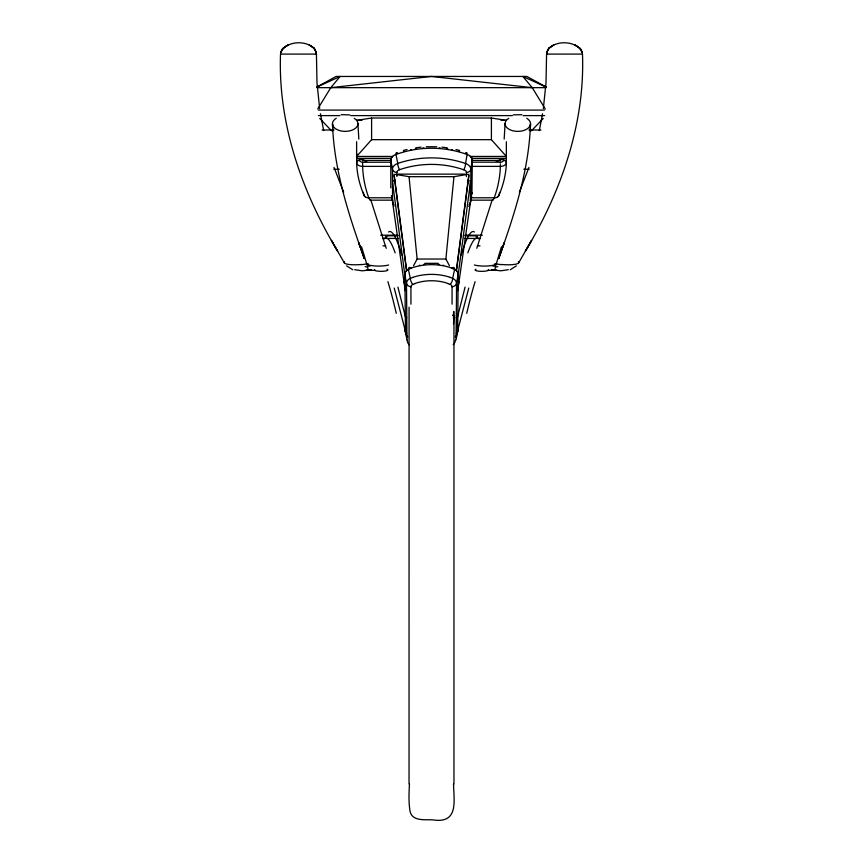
<?xml version="1.0" encoding="UTF-8"?>
<svg xmlns="http://www.w3.org/2000/svg" width="863" height="863" viewBox="0 0 863 863"><rect width="100%" height="100%" fill="white"/><g stroke="black" fill="none" stroke-linecap="round" stroke-linejoin="round"><path stroke-width="1.29" d="M359.623 158.533L359.623 160.378A2.977 1.791 0 0 0 362.611 162.168L362.643 166.376A153.474 122.492 0 0 0 368.76 197.778L391.748 197.789M452.072 286.71L452.061 304.175M500.389 163.204L500.389 162.179A2.977 1.791 0 0 0 503.366 160.378L503.377 158.533M319.666 108.598L316.991 82.967L316.43 54.099L280.518 54.089C277.929 123.97 301.996 192.018 337.638 251.252L331.424 240.389L344.391 262.956M453.96 311.414L453.55 323.949M455.233 336.915A6.009 4.261 -0.2 0 0 456.624 334.92L456.894 318.566A6.052 4.293 0 0 0 456.3 317.293M500.378 164.617L500.357 166.376A153.474 122.492 0 0 1 494.24 197.778L471.252 197.789M453.593 311.942L453.517 318.792M409.073 307.196L409.04 784.014M456.721 334.197L468.771 288.069M506.419 162.762A137.39 109.655 0 0 1 499.418 194.164L499.526 192.309M456.959 319.278L465.081 287.088M505.071 123.614L504.175 139.083M501.694 250L498.717 258.479C514.272 215.092 528.954 170.313 530.518 123.83M530.206 130.939L530.518 124.024M470.087 204.24L470.842 200.906L470.842 169.299L472.298 160.162A9.126 6.084 4.8 0 0 468.749 155.135C445.146 145.966 417.951 145.966 394.337 155.103A9.126 6.106 -5.5 0 0 390.799 160.194L390.799 187.897M409.472 784.154C408.922 793.291 408.566 802.59 410.108 811.641C412.546 821.49 424.995 819.44 432.73 819.85C458.685 824.014 453.96 801.296 453.528 784.154M449.472 265.793L445.88 259.029L453.96 176.688L467.692 174.348M546.57 53.042L548.717 48.209L553.712 44.984L548.717 48.209L546.57 53.042C550.907 39.115 577.714 39.579 582.449 53.042L579.99 48.209L574.726 44.984L576.948 46.03M543.334 108.598L546.009 82.967L546.57 54.099L582.482 54.089C585.071 123.97 561.004 192.018 525.362 251.252L531.576 240.389L518.609 262.956M456.333 270.378L468.933 174.132M456.505 270.583L468.933 175.685M457.757 278.069L470.432 182.449A4.509 2.913 0 0 0 469.893 181.068M457.746 290.648L470.432 202.136L470.432 182.449M286.052 46.03L282.082 49.267L280.551 53.042C285.286 39.579 312.093 39.115 316.43 53.042L314.283 48.209L309.288 44.984L314.283 48.209L316.43 53.042M470.842 200.906L471.662 196.106M471.932 194.509L472.298 160.162M280.551 53.042L283.01 48.209L288.274 44.984L286.764 45.642M470.82 169.299A9.062 6.03 4.8 0 0 465.567 163.495L467.131 154.38A4.628 1.499 -73.5 0 0 465.437 153.096M542.547 113.722L539.31 130.637M458.124 285.567L459.105 281.543M492.05 200.345L476.808 248.317M502.546 247.573L504.24 242.719L498.641 258.641M528.976 167.379L519.353 192.147M499.45 194.24L498.911 195.2A9.569 7.519 4.9 0 1 498.393 195.858M413.528 265.793L417.12 259.029L409.04 176.688L395.308 174.348M317.724 108.965L330.777 87.659L340.141 76.451L316.894 87.098M501.025 120.367L506.376 120.367L491.403 118.015L371.597 118.015L371.597 139.677L356.624 156.451L392.73 156.451M531.435 130.798L543.248 118.458M516.376 265.869L510.216 269.774M385.61 236.786L386.656 236.214M316.807 87.034L336.106 76.451L526.894 76.451L546.193 87.034M508.329 269.688L500.788 270.82L491.824 269.741M410.928 286.753A4.606 3.506 7.8 0 1 406.559 283.334A7.961 5.426 -6 0 1 410.303 278.307L412.751 277.465M411.144 268.317L408.382 269.418A4.703 2.093 64.3 0 1 410.788 267.972M415.114 283.625L412.892 284.434A4.067 2.632 0 0 0 410.95 286.71M403.711 151.532L404.564 151.295M496.085 161.036L506.376 158.361L471.608 158.361M513.226 114.876L521.824 114.682M371.176 269.741L362.212 270.82L354.671 269.688M403.485 150.432L407.056 149.526M419.364 265.362L420.001 265.211M410.615 149.806L411.489 149.623M341.176 114.682L349.774 114.876M502.784 246.613L501.425 246.872L495.578 266.128L492.913 266.128M368.296 263.765L361.867 264.639M497.865 266.667L495.384 267.109A6.321 2.179 85.6 0 1 493.96 270.453M496.268 269.903L487.832 270.432M415.168 148.932L416.398 148.738M423.604 264.488L425.081 264.272M371.597 118.015L356.624 120.367L361.975 120.367M496.613 160.96L500.389 160.378L472.093 160.378M415.793 147.821L421.079 147.152M330.777 87.659L431.5 76.451L532.223 87.659L545.276 108.965M424.898 263.334L438.102 263.334M316.419 54.099L315.48 54.132M422.654 147.972L423.906 147.864M426.279 146.753L436.732 146.753M316.926 87.659L546.074 87.659M318.382 110.086L544.618 110.086M318.382 115.61L339.925 115.61M350.702 115.61L512.298 115.61M523.075 115.61L544.618 115.61M322.072 130L334.078 130M528.922 130L540.928 130M371.597 139.677L491.403 139.677L506.376 156.451L470.27 156.451M356.624 141.748L356.624 158.361L391.392 158.361M390.907 160.378L362.611 160.378L366.387 160.96M362.611 162.266L390.907 162.179M472.093 162.179L500.389 162.179M392.147 166.376L362.643 166.376A5.955 3.581 0 0 1 356.678 162.762L356.656 153.56M470.853 166.376L500.357 166.376A5.955 3.581 0 0 0 506.322 162.762L506.376 141.748M333.754 169.234L339.17 169.234M523.83 169.234L529.246 169.234M398.07 174.132L464.93 174.132M409.04 176.688L453.96 176.688M370.184 200.162L392.956 200.151M470.27 200.151L492.816 200.162M380.659 235.189L398.048 235.189M464.952 235.189L482.341 235.189M397.951 235.761L387.972 235.836A5.998 5.922 0.1 0 0 385.373 236.947M465.049 235.761L475.092 235.847A5.987 5.912 0.2 0 1 477.638 236.958M382.471 238.436L398.587 238.436M464.413 238.436L480.529 238.436M382.978 245.858L385.675 245.858M477.325 245.858L480.022 245.858M417.12 259.029L445.88 259.029M370.087 266.128L367.422 266.128L361.575 246.872L360.216 246.613M375.168 270.432L366.732 269.903M547.52 54.132L546.581 54.099M439.105 147.864L440.367 147.972M501.133 264.639L494.704 263.765M441.932 147.152L447.228 147.821M437.919 264.272L439.396 264.488M446.613 148.738L447.843 148.932M365.135 266.667L367.616 267.109A6.321 2.179 -85.5 0 0 369.03 270.453M451.522 149.623L452.406 149.806M442.999 265.211L443.636 265.362M455.988 149.526L459.58 150.442M356.624 158.361L366.937 161.036M458.49 151.305L459.343 151.554M453.183 315.275L454.197 315.653M465.556 163.506C443.765 156.052 419.569 156.02 397.757 163.409A9.062 6.052 -5.5 0 0 392.46 169.277L392.568 202.136L405.254 290.648M466.387 176.581L466.387 172.46A4.563 2.945 0 0 0 463.711 169.763C443.118 162.632 420.195 162.611 399.591 169.677A4.574 2.956 0 0 0 396.904 172.384L396.894 176.505M450.249 277.465L452.676 278.328A7.961 5.426 6 0 1 456.462 283.334A4.606 3.506 -7.8 0 1 452.072 286.753M447.886 283.625L450.108 284.434A4.067 2.632 0 0 1 452.05 286.71M451.856 268.317L454.618 269.418A4.703 2.093 -65.2 0 0 452.212 267.918M352.784 269.774L346.624 265.869M476.344 236.214L477.39 236.786M546.106 87.098L522.859 76.451L532.223 87.659M577.627 46.397L580.918 49.267L582.449 53.042M319.752 118.458L331.565 130.798M356.581 162.762A137.39 109.655 0 0 0 363.582 194.164L364.143 195.275A9.569 7.519 -4.9 0 0 364.607 195.858M343.647 192.147L334.024 167.379M393.28 204.391L391.414 195.631M386.193 248.317L370.95 200.345M364.359 258.641L358.76 242.719L360.454 247.573M361.306 250L364.283 258.479C348.728 215.092 334.046 170.313 332.482 123.83M394.229 288.069L406.376 334.92A6.009 4.261 0.2 0 0 407.768 336.915M406.279 334.197L406.041 319.278L397.919 287.088M403.895 281.543L404.876 285.567M323.69 130.637L320.453 113.722M410.324 278.328L408.372 269.418A8.004 5.48 -6.1 0 0 404.887 274.315A4.671 3.549 8.1 0 1 406.063 271.338M395.966 154.348L397.757 163.409A4.617 1.424 73.9 0 0 399.591 169.709M390.799 160.194L392.438 169.277M394.067 174.132L406.667 270.378M394.067 175.685L406.495 270.583M405.243 278.069L392.568 182.449A4.509 2.913 0 0 1 394.855 179.936M358.825 139.083L357.929 123.614M332.482 124.024L332.794 130.939M406.031 319.256L406.117 318.523A6.009 4.272 0 0 1 406.7 317.293M363.474 192.309L363.517 194.175M410.939 304.175L410.928 286.71M491.403 118.015L491.403 139.677M453.96 316.02L453.96 784.014M412.892 284.466A4.682 1.985 66.7 0 1 410.389 278.393M411.015 268.188A41.197 26.591 0 0 1 451.985 268.188M450.108 284.51A4.682 2.028 -66.7 0 0 452.644 278.361L454.628 269.418A8.004 5.48 6.1 0 1 458.113 274.315A4.671 3.506 -6.6 0 0 456.905 271.37M412.687 277.379A40.442 26.106 0 0 1 450.324 277.368M414.995 283.485A34.25 22.104 0 0 1 448.005 283.485M406.667 333.345A5.642 4.024 -8.8 0 1 405.071 331.176M405.416 331.122A4.606 3.43 0 0 1 406.149 328.501M457.929 331.176A5.642 4.024 8.8 0 1 456.333 333.345M456.851 328.501A4.606 3.43 0 0 1 457.584 331.122M409.45 345.071A6.775 6.742 70.1 0 1 407.217 339.99M455.502 340A6.775 6.192 -46.1 0 1 453.183 344.661M396.894 172.427A4.574 3.484 0 0 1 392.503 169.277M390.896 160.184A4.639 3.528 0 0 1 392.212 157.055M395.998 154.391A4.628 1.489 73.5 0 1 397.703 153.118M465.524 163.549A4.617 1.435 -73.8 0 1 463.711 169.795M470.745 157.001A4.628 3.528 0 0 1 472.201 160.151M470.777 169.299A4.585 3.495 0 0 1 466.387 172.503M471.867 192.816A11.974 1.683 -0.5 0 1 472.169 193.29M394.089 205.987A7.616 7.368 -51.1 0 1 393.269 204.391M469.957 204.261A8.306 7.961 69.3 0 1 468.792 206.397M468.145 179.936A4.509 2.913 0 0 1 469.03 180.345M393.862 204.553A5.955 3.84 0 0 1 392.568 202.136M470.432 202.136A5.955 3.84 0 0 1 469.138 204.553M387.897 281.672A261.446 19.115 82.1 0 1 396.279 313.323M388.577 232.018A289.623 23.269 83.5 0 1 401.834 255.07M383.873 239.019A283.636 23.625 83.7 0 1 395.168 252.859M466.721 313.323A261.446 19.115 -82.1 0 1 475.103 281.672M452.654 315.146A6.052 4.293 0 0 1 454.348 315.718M461.166 255.07A289.623 23.269 -83.5 0 1 474.423 232.018M467.832 252.859A283.636 23.625 -83.7 0 1 479.127 239.019M356.646 162.762A2.945 2.352 0 0 1 359.623 160.389M503.377 160.389A2.945 2.352 0 0 1 506.354 162.762M499.256 194.186A5.804 3.571 0 0 1 494.423 198.005M365.383 196.818A10.011 7.864 -4.9 0 1 364.963 196.419M369.882 199.838A6.106 1.133 75.5 0 1 368.749 197.649M370.551 199.989A6.106 1.133 75.5 0 1 370.486 200.065M494.251 197.649A6.106 1.133 -75.5 0 1 493.118 199.838M492.514 200.065A6.106 1.133 -75.5 0 1 492.449 199.989M498.037 196.419A10.011 7.864 4.9 0 1 497.617 196.818M368.577 197.994A5.793 3.56 0 0 1 363.744 194.24M526.764 118.285A12.729 7.659 0 0 1 526.829 129.116A12.729 7.659 0 0 1 508.825 129.159A12.729 7.659 0 0 1 508.76 118.328M496.667 263.851A12.718 2.945 0 0 1 487.045 266.02A12.718 2.945 0 0 1 474.359 264.984M488.372 269.666A6.731 1.381 0 0 1 480.767 271.327A6.731 1.381 0 0 1 475.988 269.267M354.24 118.328A12.729 7.659 0 0 1 354.175 129.159A12.729 7.659 0 0 1 336.171 129.116A12.729 7.659 0 0 1 336.236 118.285M388.641 264.984A12.718 2.945 0 0 1 375.955 266.02A12.718 2.945 0 0 1 366.333 263.851M387.012 269.267A6.731 1.381 0 0 1 382.233 271.327A6.731 1.381 0 0 1 374.628 269.666M518.577 262.223A16.419 3.193 4.4 0 1 501.187 264.477M518.393 261.834A17.94 3.84 5.9 0 1 518.48 262.212M361.813 264.477A16.419 3.193 -4.4 0 1 344.423 262.223M344.52 262.212A17.94 3.84 -5.9 0 1 344.607 261.834M456.505 297.066L456.009 339.99L457.714 331.144L458.167 274.315L456.516 283.344L456.505 297.066M405.502 332.233L404.833 274.315L406.484 283.344L406.991 339.99L405.502 332.233"/></g></svg>
